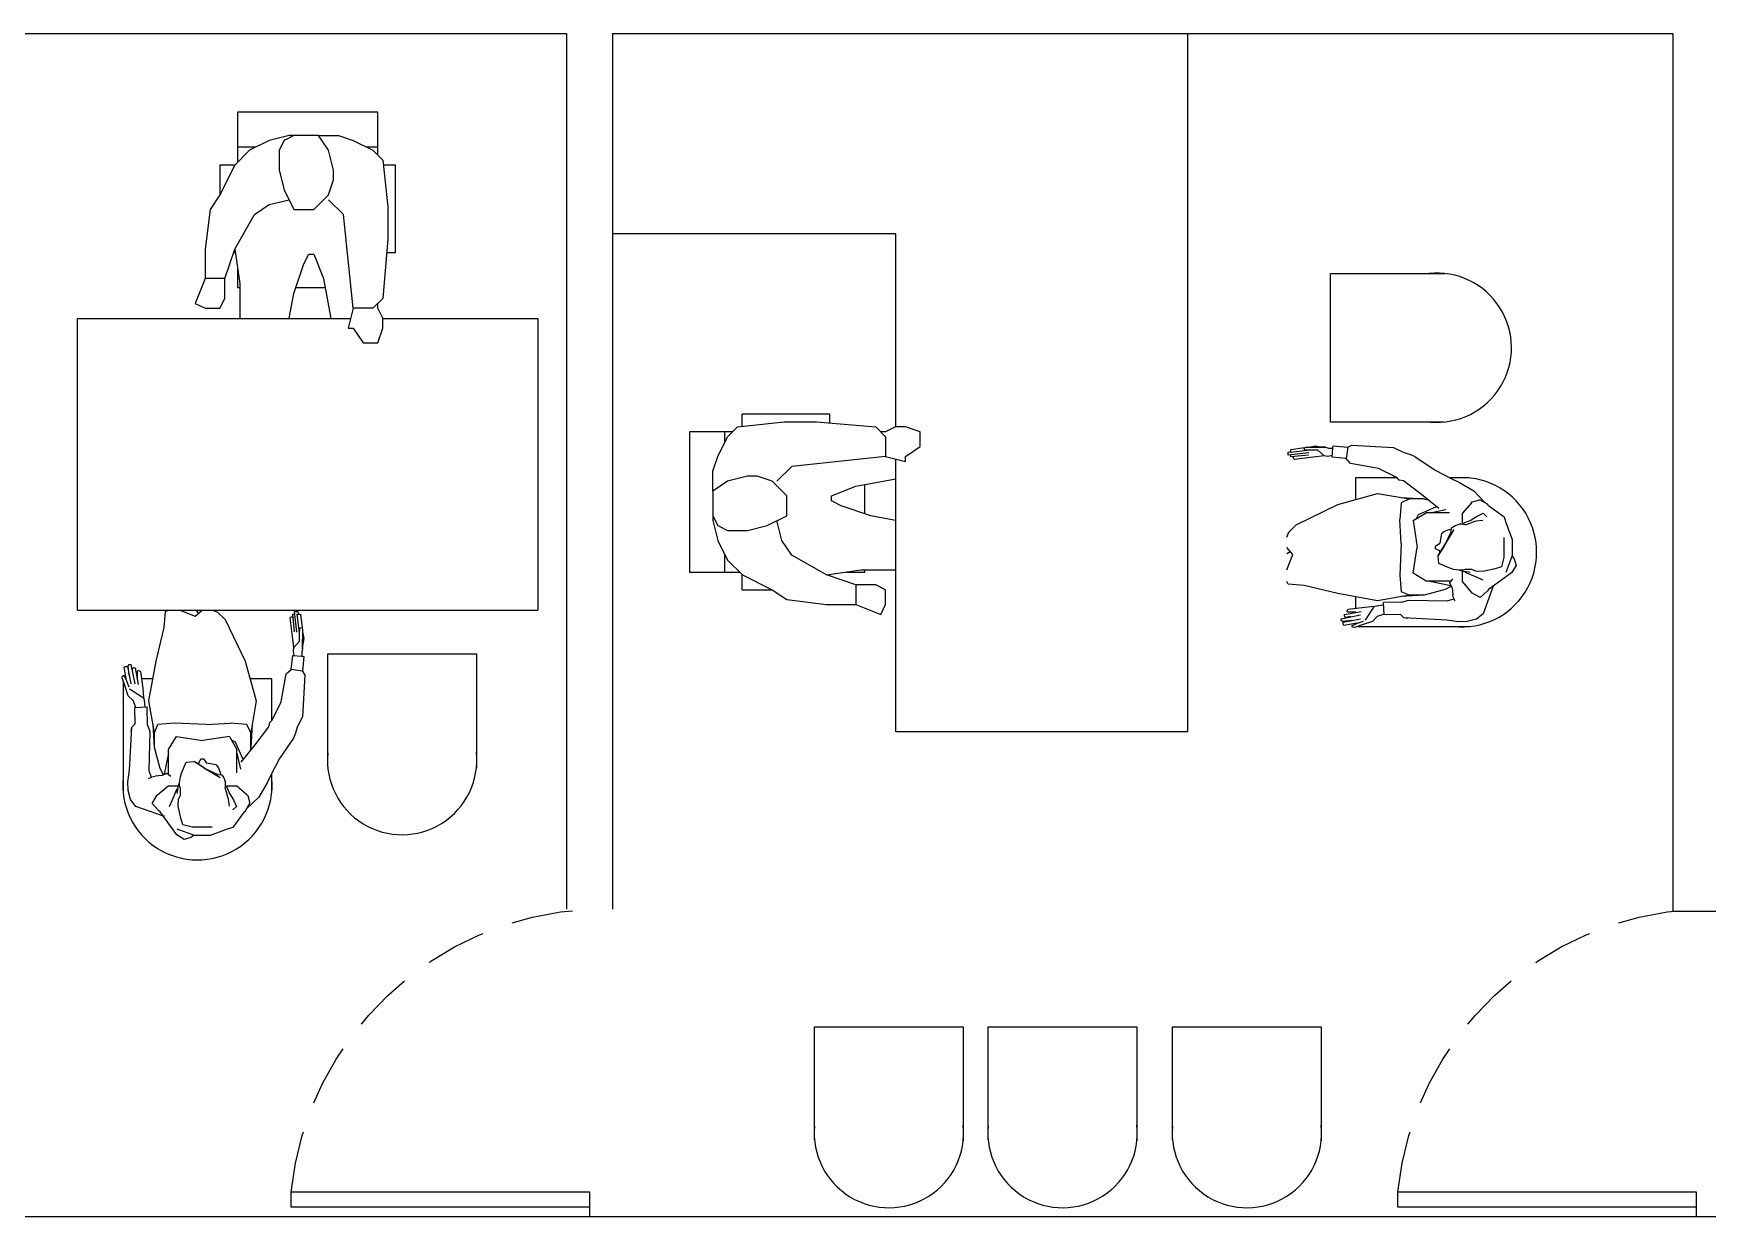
# Model space of a CAD drawing. Header units: millimetres. Extents: x -1615 to -538, y 177 to 397.
# Drawn here: x -1152.45 to -1147.01, y 326.65 to 330.5 of the extents above; entities that cross this region are included whole.
import ezdxf

# ---------------------------------------------------------------- set-up
doc = ezdxf.new("R2010")
doc.units = ezdxf.units.MM
doc.linetypes.add('OCULTA2', pattern=[0.3, 0.2, -0.1])
for name, color, linetype in [('MUEB', 251, 'Continuous'), ('MUROS', 1, 'Continuous'), ('VENT', 4, 'Continuous')]:
    doc.layers.add(name, color=color, linetype=linetype)

# ---------------------------------------------------------------- blocks, each defined once
blk = doc.blocks.new('A$C31F15ED4')
at = {"layer": 'VENT'}
blk.add_line((0, 0.03), (0, 0), dxfattribs=at)
blk.add_lwpolyline([(0, 0.03), (0.97, 0.03), (0.97, 0.08), (0, 0.08)], close=True, dxfattribs=at)
at = {"layer": 'VENT', "linetype": 'OCULTA2'}
blk.add_arc((-0.0506, -0.0247), 1.026, 5.8587, 87.1721, dxfattribs=at)

msp = doc.modelspace()

# ---------------------------------------------------------------- linework, layer by layer
at = {"layer": 'MUEB'}
for p, q in [((-1148.6985, 328.2238), (-1148.6985, 330.4969)), ((-1151.3329, 330.2407), (-1151.7897, 330.2407)), ((-1151.7897, 330.2407), (-1151.7897, 330.0775)), ((-1151.3329, 330.1006), (-1151.3329, 330.2407)), ((-1151.6862, 330.1488), (-1151.7505, 330.1166)), ((-1151.6219, 330.1648), (-1151.6862, 330.1488)), ((-1151.638, 330.1488), (-1151.6541, 330.1166)), ((-1151.606, 330.1648), (-1151.638, 330.1488)), ((-1151.5257, 330.1648), (-1151.6219, 330.1648)), ((-1151.4936, 330.1166), (-1151.5257, 330.1648)), ((-1151.5257, 330.1648), (-1151.4614, 330.1648)), ((-1151.4614, 330.1648), (-1151.4132, 330.1488)), ((-1151.4132, 330.1488), (-1151.3489, 330.1166)), ((-1151.7505, 330.1166), (-1151.7987, 330.0684)), ((-1151.7307, 330.1265), (-1151.7897, 330.1265)), ((-1151.6541, 330.1166), (-1151.6541, 330.0523)), ((-1151.4775, 330.0523), (-1151.4936, 330.1166)), ((-1151.3329, 330.1265), (-1151.3687, 330.1265)), ((-1151.3489, 330.1166), (-1151.3168, 330.0845)), ((-1151.3168, 330.0845), (-1151.3007, 329.9324)), ((-1151.7987, 330.0684), (-1151.8469, 329.972)), ((-1151.8468, 330.0694), (-1151.7977, 330.0694)), ((-1151.8468, 330.0694), (-1151.8468, 329.9723)), ((-1151.6541, 330.0523), (-1151.638, 329.9881)), ((-1151.4775, 330.0202), (-1151.4775, 330.0523)), ((-1151.3152, 330.0694), (-1151.2758, 330.0694)), ((-1151.2758, 329.784), (-1151.2758, 330.0694)), ((-1151.8469, 329.972), (-1151.8791, 329.9238)), ((-1151.638, 329.9881), (-1151.606, 329.9238)), ((-1151.5418, 329.9238), (-1151.4936, 329.972)), ((-1151.4936, 329.972), (-1151.4775, 330.0202)), ((-1151.8791, 329.9238), (-1151.8951, 329.7952)), ((-1151.7344, 329.9077), (-1151.6862, 329.9398)), ((-1151.6862, 329.9398), (-1151.6219, 329.9559)), ((-1151.606, 329.9238), (-1151.5418, 329.9238)), ((-1151.4453, 329.9077), (-1151.4936, 329.9559)), ((-1151.3007, 329.9324), (-1151.3007, 329.8274)), ((-1151.7987, 329.7952), (-1151.7344, 329.9077)), ((-1151.4132, 329.6025), (-1151.4453, 329.9077)), ((-1151.3007, 329.8274), (-1151.3168, 329.6347)), ((-1149.6485, 329.845), (-1150.5699, 329.845)), ((-1149.6485, 329.2167), (-1149.6485, 329.845)), ((-1151.8951, 329.7952), (-1151.8951, 329.699)), ((-1151.8309, 329.699), (-1151.7987, 329.7952)), ((-1151.8025, 329.784), (-1151.7971, 329.784)), ((-1151.7987, 329.7952), (-1151.7826, 329.6829)), ((-1151.5739, 329.747), (-1151.5578, 329.7791)), ((-1151.5578, 329.7791), (-1151.5418, 329.7791)), ((-1151.5418, 329.7791), (-1151.5096, 329.699)), ((-1151.3043, 329.784), (-1151.2758, 329.784)), ((-1151.8951, 329.699), (-1151.9273, 329.6186)), ((-1151.8309, 329.699), (-1151.8951, 329.699)), ((-1151.8309, 329.6347), (-1151.8309, 329.699)), ((-1151.7897, 329.7319), (-1151.7897, 329.6698)), ((-1151.606, 329.6508), (-1151.5739, 329.747)), ((-1151.5096, 329.699), (-1151.4861, 329.5698)), ((-1148.2343, 329.716), (-1147.8624, 329.716)), ((-1148.2343, 329.2324), (-1148.2343, 329.716)), ((-1151.7897, 329.6698), (-1151.7826, 329.6698)), ((-1151.7826, 329.6829), (-1151.7826, 329.5704)), ((-1151.6219, 329.5704), (-1151.606, 329.6508)), ((-1151.5997, 329.6698), (-1151.5043, 329.6698)), ((-1151.9273, 329.6186), (-1151.8951, 329.6025)), ((-1151.8951, 329.6025), (-1151.8469, 329.6025)), ((-1151.8469, 329.6025), (-1151.8309, 329.6347)), ((-1151.4132, 329.6025), (-1151.4293, 329.5383)), ((-1151.3489, 329.6025), (-1151.4132, 329.6025)), ((-1151.3168, 329.6347), (-1151.3489, 329.6025)), ((-1151.3329, 329.6025), (-1151.3329, 329.6186)), ((-1151.3168, 329.5704), (-1151.3329, 329.6025)), ((-1152.3098, 328.6198), (-1152.3098, 329.5698)), ((-1152.3098, 329.5698), (-1151.4214, 329.5698)), ((-1151.6222, 329.5698), (-1151.6219, 329.5704)), ((-1151.4293, 329.5383), (-1151.4132, 329.5383)), ((-1151.4132, 329.5383), (-1151.3811, 329.4901)), ((-1151.3329, 329.4901), (-1151.3168, 329.5383)), ((-1151.3168, 329.5383), (-1151.3168, 329.5704)), ((-1151.3168, 329.5698), (-1150.8128, 329.5698)), ((-1150.8128, 329.5698), (-1150.8128, 328.6198)), ((-1151.3811, 329.4901), (-1151.3329, 329.4901)), ((-1150.1953, 329.1846), (-1150.1632, 329.2167)), ((-1150.1632, 329.2167), (-1150.011, 329.2328)), ((-1150.1481, 329.2183), (-1150.1481, 329.2577)), ((-1149.8626, 329.2577), (-1150.1481, 329.2577)), ((-1150.011, 329.2328), (-1149.906, 329.2328)), ((-1149.906, 329.2328), (-1149.7134, 329.2167)), ((-1149.8626, 329.2292), (-1149.8626, 329.2577)), ((-1149.7134, 329.2167), (-1149.6812, 329.1846)), ((-1149.6491, 329.2167), (-1149.6812, 329.2007)), ((-1149.6169, 329.2167), (-1149.6491, 329.2167)), ((-1149.5687, 329.2007), (-1149.6169, 329.2167)), ((-1147.8662, 329.2324), (-1148.2343, 329.2324)), ((-1150.3194, 329.2006), (-1150.3194, 328.7439)), ((-1150.1793, 329.2006), (-1150.3194, 329.2006)), ((-1150.2274, 329.1203), (-1150.1953, 329.1846)), ((-1150.2052, 329.2006), (-1150.2052, 329.1648)), ((-1149.6812, 329.2007), (-1149.6973, 329.2007)), ((-1149.6812, 329.1846), (-1149.6812, 329.1203)), ((-1149.6169, 329.1203), (-1149.5687, 329.1525)), ((-1149.5687, 329.1525), (-1149.5687, 329.2007)), ((-1148.3057, 329.1505), (-1148.2843, 329.1548)), ((-1148.2843, 329.1548), (-1148.2601, 329.1505)), ((-1148.2259, 329.1476), (-1148.2254, 329.1552)), ((-1148.2254, 329.1552), (-1148.1774, 329.1505)), ((-1148.1774, 329.1505), (-1148.1646, 329.1576)), ((-1148.1646, 329.1576), (-1148.0287, 329.15)), ((-1150.2435, 329.0721), (-1150.2274, 329.1203)), ((-1149.6812, 329.1203), (-1149.9864, 329.0882)), ((-1149.6812, 329.1203), (-1149.6169, 329.1043)), ((-1149.6485, 328.2238), (-1149.6485, 329.1121)), ((-1149.6169, 329.1043), (-1149.6169, 329.1203)), ((-1148.3712, 329.1348), (-1148.3627, 329.1362)), ((-1148.3712, 329.1305), (-1148.3712, 329.1348)), ((-1148.3042, 329.132), (-1148.3712, 329.1248)), ((-1148.3712, 329.1248), (-1148.3712, 329.1305)), ((-1148.3627, 329.1434), (-1148.3185, 329.1491)), ((-1148.3627, 329.1391), (-1148.3627, 329.1434)), ((-1148.3014, 329.1405), (-1148.3627, 329.1334)), ((-1148.3627, 329.1334), (-1148.3627, 329.1391)), ((-1148.3627, 329.1248), (-1148.3627, 329.1263)), ((-1148.3627, 329.1191), (-1148.3627, 329.1248)), ((-1148.3057, 329.1248), (-1148.3627, 329.1191)), ((-1148.3541, 329.1134), (-1148.3541, 329.1191)), ((-1148.3513, 329.1106), (-1148.3541, 329.1134)), ((-1148.29, 329.1177), (-1148.3513, 329.1106)), ((-1148.3199, 329.1476), (-1148.3128, 329.1505)), ((-1148.3185, 329.1419), (-1148.3199, 329.1476)), ((-1148.3, 329.1405), (-1148.3185, 329.1419)), ((-1148.3128, 329.1505), (-1148.2814, 329.1505)), ((-1148.3014, 329.1405), (-1148.3014, 329.1405)), ((-1148.2757, 329.1405), (-1148.3, 329.1405)), ((-1148.2544, 329.122), (-1148.29, 329.1177)), ((-1148.2501, 329.1505), (-1148.2814, 329.1505)), ((-1148.28, 329.1505), (-1148.2501, 329.1505)), ((-1148.2757, 329.1405), (-1148.2544, 329.122)), ((-1148.243, 329.1206), (-1148.2544, 329.122)), ((-1148.2501, 329.1505), (-1148.2401, 329.1476)), ((-1148.2279, 329.1236), (-1148.243, 329.1206)), ((-1148.2401, 329.1476), (-1148.2259, 329.1476)), ((-1148.2283, 329.1185), (-1148.2259, 329.1476)), ((-1148.1831, 329.1134), (-1148.2283, 329.1185)), ((-1148.1774, 329.1505), (-1148.1831, 329.1134)), ((-1148.1689, 329.0978), (-1148.1831, 329.1134)), ((-1148.0777, 329.0807), (-1148.1689, 329.0978)), ((-1148.0287, 329.15), (-1147.9951, 329.1334)), ((-1147.9951, 329.1334), (-1147.9757, 329.1278)), ((-1147.9757, 329.1278), (-1147.9594, 329.1206)), ((-1147.9594, 329.1206), (-1147.8932, 329.0757)), ((-1150.2435, 329.0078), (-1150.2435, 329.0721)), ((-1150.131, 329.056), (-1150.1953, 329.04)), ((-1150.0989, 329.056), (-1150.131, 329.056)), ((-1150.0507, 329.04), (-1150.0989, 329.056)), ((-1149.9864, 329.0882), (-1150.0346, 329.04)), ((-1149.7776, 329.0239), (-1149.6485, 329.0474)), ((-1148.1524, 329.0506), (-1148.1524, 328.9797)), ((-1148.0165, 329.0506), (-1148.1524, 329.0506)), ((-1148.0179, 329.0522), (-1148.0777, 329.0807)), ((-1148.0107, 329.0436), (-1148.0179, 329.0522)), ((-1147.9965, 329.0408), (-1148.0107, 329.0436)), ((-1147.8932, 329.0757), (-1147.8412, 329.0489)), ((-1147.7844, 329.0506), (-1147.8444, 329.0506)), ((-1147.8412, 329.0489), (-1147.8144, 329.0356)), ((-1150.1953, 329.04), (-1150.2435, 329.0078)), ((-1150.2435, 329.0078), (-1150.2435, 328.9116)), ((-1150.0025, 328.9918), (-1150.0507, 329.04)), ((-1150.0025, 328.9275), (-1150.0025, 328.9918)), ((-1149.8578, 328.9918), (-1149.7776, 329.0239)), ((-1149.8578, 328.9757), (-1149.8578, 328.9918)), ((-1149.7485, 328.9338), (-1149.7485, 329.0292)), ((-1148.2102, 328.9638), (-1148.0806, 328.9995)), ((-1148.0806, 328.9995), (-1147.9765, 328.9824)), ((-1147.9381, 328.9966), (-1147.9965, 329.0408)), ((-1147.8815, 328.9509), (-1147.9381, 328.9966)), ((-1147.8144, 329.0356), (-1147.768, 329.0086)), ((-1147.768, 329.0086), (-1147.7308, 328.9694)), ((-1149.8257, 328.9596), (-1149.8578, 328.9757)), ((-1149.7294, 328.9275), (-1149.8257, 328.9596)), ((-1148.3456, 328.8983), (-1148.2102, 328.9638)), ((-1148.0036, 328.9695), (-1148.0079, 328.9154)), ((-1148.0036, 328.9866), (-1147.9295, 328.9824)), ((-1147.9765, 328.9824), (-1148.0036, 328.9695)), ((-1147.9295, 328.9824), (-1147.9765, 328.9824)), ((-1147.9651, 328.9125), (-1147.9224, 328.9368)), ((-1147.948, 328.9311), (-1147.9224, 328.9425)), ((-1147.9295, 328.9824), (-1147.916, 328.9788)), ((-1147.9224, 328.9425), (-1147.8894, 328.9573)), ((-1147.911, 328.9368), (-1147.9224, 328.9368)), ((-1147.911, 328.9368), (-1147.8583, 328.9482)), ((-1147.8854, 328.9368), (-1147.911, 328.9368)), ((-1147.8469, 328.9368), (-1147.8854, 328.9368)), ((-1147.7757, 328.9695), (-1147.8041, 328.9353)), ((-1147.8041, 328.904), (-1147.8041, 328.9353)), ((-1147.7757, 328.9695), (-1147.7728, 328.9724)), ((-1147.7728, 328.9724), (-1147.7483, 328.9787)), ((-1147.7586, 328.9254), (-1147.7372, 328.9353)), ((-1147.7229, 328.9653), (-1147.7483, 328.9787)), ((-1147.7258, 328.9239), (-1147.7372, 328.9353)), ((-1147.7201, 328.961), (-1147.7229, 328.9653)), ((-1147.7201, 328.961), (-1147.6688, 328.9239)), ((-1150.2435, 328.9275), (-1150.2274, 328.8955)), ((-1150.2435, 328.9116), (-1150.2274, 328.8473)), ((-1150.2274, 328.8955), (-1150.1953, 328.8794)), ((-1150.1953, 328.8794), (-1150.131, 328.8794)), ((-1150.131, 328.8794), (-1150.0667, 328.8955)), ((-1150.0667, 328.8955), (-1150.0025, 328.9275)), ((-1150.0185, 328.8473), (-1150.0346, 328.9116)), ((-1149.6491, 328.9116), (-1149.7294, 328.9275)), ((-1149.6485, 328.9113), (-1149.6491, 328.9116)), ((-1148.3698, 328.8741), (-1148.3456, 328.8983)), ((-1148.0036, 328.837), (-1148.0079, 328.9154)), ((-1147.9651, 328.9125), (-1147.9523, 328.8256)), ((-1147.9537, 328.9182), (-1147.948, 328.9311)), ((-1147.864, 328.8285), (-1147.8312, 328.8826)), ((-1147.8626, 328.8769), (-1147.8483, 328.8826)), ((-1147.8483, 328.8826), (-1147.8403, 328.8836)), ((-1147.8412, 328.8755), (-1147.8398, 328.8883)), ((-1147.8398, 328.8883), (-1147.8284, 328.8955)), ((-1147.8284, 328.8955), (-1147.8141, 328.8997)), ((-1147.8041, 328.8997), (-1147.8141, 328.8997)), ((-1147.8041, 328.8997), (-1147.7984, 328.9054)), ((-1147.7956, 328.8983), (-1147.8041, 328.8997)), ((-1147.7984, 328.9054), (-1147.7799, 328.9125)), ((-1147.7956, 328.8983), (-1147.7742, 328.9054)), ((-1147.7799, 328.9125), (-1147.7586, 328.9254)), ((-1147.7614, 328.9097), (-1147.7742, 328.9054)), ((-1147.7386, 328.9125), (-1147.7614, 328.9097)), ((-1147.6688, 328.9239), (-1147.6631, 328.9054)), ((-1147.6631, 328.9054), (-1147.6431, 328.8499)), ((-1150.2274, 328.8473), (-1150.1953, 328.783)), ((-1149.9864, 328.7991), (-1150.0185, 328.8473)), ((-1148.3757, 328.8575), (-1148.3698, 328.8741)), ((-1148.357, 328.8014), (-1148.3757, 328.8241)), ((-1148.0036, 328.837), (-1148.0079, 328.7345)), ((-1147.9651, 328.7402), (-1147.9523, 328.8256)), ((-1147.8925, 328.8285), (-1147.8782, 328.8385)), ((-1147.8925, 328.8199), (-1147.8925, 328.8285)), ((-1147.8839, 328.7986), (-1147.8583, 328.8385)), ((-1147.864, 328.8285), (-1147.8839, 328.7986)), ((-1147.8725, 328.8698), (-1147.8782, 328.8385)), ((-1147.8725, 328.8698), (-1147.8626, 328.8769)), ((-1147.864, 328.8285), (-1147.8583, 328.8385)), ((-1147.8583, 328.8385), (-1147.8412, 328.8755)), ((-1147.6702, 328.857), (-1147.6702, 328.7914)), ((-1147.6431, 328.8499), (-1147.6431, 328.7986)), ((-1150.2052, 328.8028), (-1150.2052, 328.7439)), ((-1150.1953, 328.783), (-1150.1471, 328.7348)), ((-1149.8739, 328.7348), (-1149.9864, 328.7991)), ((-1148.3757, 328.8048), (-1148.3649, 328.8111)), ((-1148.3757, 328.7511), (-1148.357, 328.8014)), ((-1147.8782, 328.8128), (-1147.8925, 328.8199)), ((-1147.8811, 328.7715), (-1147.8839, 328.7986)), ((-1147.8455, 328.7572), (-1147.8811, 328.7715)), ((-1147.8782, 328.8085), (-1147.8782, 328.8128)), ((-1147.8782, 328.8085), (-1147.8782, 328.8128)), ((-1147.8782, 328.8085), (-1147.8782, 328.8085)), ((-1147.6702, 328.7914), (-1147.6773, 328.7615)), ((-1147.6431, 328.7986), (-1147.6631, 328.743)), ((-1147.6431, 328.7957), (-1147.636, 328.7872)), ((-1147.636, 328.7872), (-1147.6303, 328.7658)), ((-1150.3194, 328.7439), (-1150.1561, 328.7439)), ((-1150.1481, 328.6868), (-1150.1481, 328.7358)), ((-1150.1471, 328.7348), (-1150.0507, 328.6866)), ((-1149.8739, 328.7348), (-1149.7616, 328.7509)), ((-1149.7776, 328.7027), (-1149.8739, 328.7348)), ((-1149.8626, 328.7311), (-1149.8626, 328.7364)), ((-1149.8106, 328.7439), (-1149.7485, 328.7439)), ((-1149.7616, 328.7509), (-1149.6491, 328.7509)), ((-1149.7485, 328.7439), (-1149.7485, 328.7509)), ((-1148.0079, 328.7345), (-1148.0036, 328.6803)), ((-1147.9224, 328.7145), (-1147.9651, 328.7402)), ((-1147.8341, 328.753), (-1147.8455, 328.7572)), ((-1147.8455, 328.7088), (-1147.8355, 328.7216)), ((-1147.8141, 328.7501), (-1147.8341, 328.753)), ((-1147.8041, 328.7501), (-1147.8141, 328.7501)), ((-1147.8027, 328.7459), (-1147.8141, 328.7501)), ((-1147.7956, 328.753), (-1147.8041, 328.7501)), ((-1147.8041, 328.7131), (-1147.8041, 328.7459)), ((-1147.7984, 328.7459), (-1147.8027, 328.7459)), ((-1147.7799, 328.743), (-1147.7984, 328.7459)), ((-1147.7742, 328.753), (-1147.7956, 328.753)), ((-1147.7586, 328.7273), (-1147.7956, 328.743)), ((-1147.7614, 328.7473), (-1147.7742, 328.753)), ((-1147.7386, 328.7459), (-1147.7614, 328.7473)), ((-1147.7372, 328.7174), (-1147.7586, 328.7273)), ((-1147.6987, 328.7544), (-1147.7386, 328.7459)), ((-1147.6688, 328.7245), (-1147.7201, 328.6874)), ((-1147.6773, 328.7615), (-1147.6987, 328.7544)), ((-1147.6446, 328.7416), (-1147.6688, 328.7245)), ((-1147.6303, 328.7658), (-1147.6446, 328.7416)), ((-1150.1481, 328.6868), (-1150.051, 328.6868)), ((-1150.0507, 328.6866), (-1150.0025, 328.6545)), ((-1149.7134, 328.7027), (-1149.7776, 328.7027)), ((-1149.7776, 328.7027), (-1149.7776, 328.6384)), ((-1149.6812, 328.6866), (-1149.7134, 328.7027)), ((-1149.6812, 328.6384), (-1149.6812, 328.6866)), ((-1148.3755, 328.7131), (-1148.3757, 328.713)), ((-1148.3712, 328.7045), (-1148.3757, 328.713)), ((-1148.3199, 328.7003), (-1148.3712, 328.7045)), ((-1148.2102, 328.6746), (-1148.3199, 328.7003)), ((-1148.0806, 328.6504), (-1148.2102, 328.6746)), ((-1148.1524, 328.6638), (-1148.1524, 328.6264)), ((-1147.9765, 328.6689), (-1148.0806, 328.6504)), ((-1147.9765, 328.6689), (-1148.0036, 328.6803)), ((-1147.9295, 328.6689), (-1148.0036, 328.6646)), ((-1147.9295, 328.6689), (-1147.9765, 328.6689)), ((-1147.8611, 328.6874), (-1147.9295, 328.6689)), ((-1147.911, 328.7145), (-1147.9224, 328.7145)), ((-1147.8854, 328.7145), (-1147.911, 328.7145)), ((-1147.911, 328.7145), (-1147.8426, 328.7003)), ((-1147.8412, 328.7145), (-1147.8854, 328.7145)), ((-1147.8406, 328.698), (-1147.8611, 328.6874)), ((-1147.8383, 328.6931), (-1147.8455, 328.7088)), ((-1147.8383, 328.6931), (-1147.8362, 328.6713)), ((-1147.8341, 328.6604), (-1147.8362, 328.6713)), ((-1147.7757, 328.6789), (-1147.8041, 328.7131)), ((-1147.7728, 328.676), (-1147.7757, 328.6789)), ((-1147.7472, 328.6618), (-1147.7728, 328.676)), ((-1147.7229, 328.6832), (-1147.7472, 328.6618)), ((-1147.7052, 328.6982), (-1147.7376, 328.6085)), ((-1147.7201, 328.6874), (-1147.7229, 328.6832)), ((-1147.7052, 328.701), (-1147.7052, 328.6982)), ((-1152.3098, 328.6198), (-1150.8128, 328.6198)), ((-1152.0283, 328.564), (-1152.024, 328.6153)), ((-1152.024, 328.6153), (-1152.0155, 328.6198)), ((-1152.0155, 328.6196), (-1152.0156, 328.6198)), ((-1151.9775, 328.6198), (-1151.9271, 328.601)), ((-1151.9271, 328.601), (-1151.9044, 328.6198)), ((-1151.9237, 328.6198), (-1151.9175, 328.609)), ((-1151.8711, 328.6198), (-1151.8545, 328.6139)), ((-1151.8545, 328.6139), (-1151.8303, 328.5896)), ((-1151.6094, 328.6067), (-1151.6037, 328.6067)), ((-1151.6037, 328.5497), (-1151.6094, 328.6067)), ((-1151.6037, 328.6153), (-1151.598, 328.6153)), ((-1151.5966, 328.5483), (-1151.6037, 328.6153)), ((-1151.6037, 328.6067), (-1151.6023, 328.6067)), ((-1151.598, 328.6153), (-1151.5938, 328.6153)), ((-1151.5952, 328.6067), (-1151.5895, 328.6067)), ((-1151.5881, 328.5455), (-1151.5952, 328.6067)), ((-1151.5938, 328.6153), (-1151.5923, 328.6067)), ((-1151.5895, 328.6067), (-1151.5852, 328.6067)), ((-1151.5852, 328.6067), (-1151.5795, 328.5626)), ((-1150.0025, 328.6545), (-1149.8739, 328.6384)), ((-1149.8739, 328.6384), (-1149.7776, 328.6384)), ((-1149.7776, 328.6384), (-1149.6973, 328.6063)), ((-1149.6973, 328.6063), (-1149.6812, 328.6384)), ((-1148.1888, 328.6062), (-1148.1347, 328.6162)), ((-1148.1888, 328.6005), (-1148.1888, 328.6062)), ((-1148.1803, 328.6162), (-1148.176, 328.6233)), ((-1148.176, 328.6133), (-1148.1803, 328.6162)), ((-1148.176, 328.6233), (-1148.1219, 328.6304)), ((-1148.1518, 328.6133), (-1148.176, 328.6133)), ((-1148.1524, 328.6133), (-1148.1524, 328.6129)), ((-1148.1219, 328.6304), (-1148.0905, 328.6333)), ((-1148.1204, 328.5877), (-1148.0905, 328.6333)), ((-1148.0905, 328.6333), (-1148.0848, 328.6347)), ((-1148.0848, 328.6347), (-1148.062, 328.6376)), ((-1148.0592, 328.6076), (-1148.082, 328.5991)), ((-1148.0022, 328.6461), (-1148.062, 328.6447)), ((-1148.0597, 328.6047), (-1148.062, 328.6447)), ((-1148.0065, 328.6062), (-1148.0597, 328.6047)), ((-1147.9951, 328.5948), (-1148.0065, 328.6062)), ((-1148.0022, 328.6461), (-1147.9808, 328.6532)), ((-1147.9808, 328.6532), (-1147.854, 328.6504)), ((-1147.854, 328.6504), (-1147.8326, 328.6575)), ((-1147.8286, 328.6491), (-1147.8341, 328.6604)), ((-1147.7376, 328.6085), (-1147.7594, 328.5907)), ((-1152.054, 328.4543), (-1152.0283, 328.564)), ((-1151.8303, 328.5896), (-1151.7647, 328.4543)), ((-1151.618, 328.5953), (-1151.6151, 328.5982)), ((-1151.6108, 328.5341), (-1151.618, 328.5953)), ((-1151.6151, 328.5982), (-1151.6094, 328.5982)), ((-1151.5881, 328.544), (-1151.5866, 328.5626)), ((-1151.5866, 328.5626), (-1151.5809, 328.564)), ((-1151.5809, 328.564), (-1151.5781, 328.5569)), ((-1151.5781, 328.5569), (-1151.5781, 328.5255)), ((-1148.1988, 328.592), (-1148.1361, 328.6048)), ((-1148.1988, 328.5863), (-1148.1988, 328.592)), ((-1148.1945, 328.5834), (-1148.1988, 328.5863)), ((-1148.1646, 328.5863), (-1148.1945, 328.5834)), ((-1148.1931, 328.5806), (-1148.1361, 328.592)), ((-1148.1931, 328.5749), (-1148.1931, 328.5806)), ((-1148.1903, 328.5706), (-1148.1931, 328.5749)), ((-1148.1475, 328.5777), (-1148.1903, 328.5706)), ((-1148.186, 328.5963), (-1148.1888, 328.6005)), ((-1148.1675, 328.5991), (-1148.186, 328.5963)), ((-1148.1646, 328.5692), (-1148.1461, 328.5777)), ((-1148.1618, 328.5649), (-1148.1646, 328.5692)), ((-1148.1561, 328.5635), (-1148.1618, 328.5649)), ((-1148.1276, 328.5735), (-1148.1561, 328.5635)), ((-1148.1524, 328.5769), (-1148.1524, 328.5748)), ((-1148.1461, 328.5777), (-1148.1261, 328.5849)), ((-1148.1461, 328.567), (-1147.7806, 328.567)), ((-1148.0976, 328.5834), (-1148.1276, 328.5735)), ((-1148.082, 328.5991), (-1148.0976, 328.5834)), ((-1147.8554, 328.5877), (-1147.9951, 328.5948)), ((-1147.9822, 328.5934), (-1147.9951, 328.5948)), ((-1147.8174, 328.5826), (-1147.8554, 328.5877)), ((-1147.7893, 328.5837), (-1147.8174, 328.5826)), ((-1147.7594, 328.5907), (-1147.7893, 328.5837)), ((-1151.6066, 328.4985), (-1151.6108, 328.5341)), ((-1151.608, 328.4871), (-1151.6066, 328.4985)), ((-1151.5881, 328.5198), (-1151.6066, 328.4985)), ((-1151.5881, 328.5455), (-1151.5881, 328.5455)), ((-1151.5881, 328.5198), (-1151.5881, 328.544)), ((-1151.5781, 328.5497), (-1151.5738, 328.5284)), ((-1151.5738, 328.5284), (-1151.5781, 328.5042)), ((-1151.5781, 328.4942), (-1151.5781, 328.5255)), ((-1151.5781, 328.5241), (-1151.5781, 328.4942)), ((-1152.1451, 328.4386), (-1152.1423, 328.4429)), ((-1152.1423, 328.4429), (-1152.1366, 328.4429)), ((-1152.1366, 328.4429), (-1152.1238, 328.3802)), ((-1152.0782, 328.3246), (-1152.054, 328.4543)), ((-1151.7647, 328.4543), (-1151.7291, 328.3246)), ((-1151.6151, 328.4272), (-1151.6101, 328.4724)), ((-1151.6101, 328.4724), (-1151.5809, 328.47)), ((-1151.605, 328.4719), (-1151.608, 328.4871)), ((-1151.5781, 328.4942), (-1151.5809, 328.4842)), ((-1151.5809, 328.4842), (-1151.5809, 328.47)), ((-1151.5809, 328.47), (-1151.5734, 328.4695)), ((-1151.5734, 328.4695), (-1151.5781, 328.4215)), ((-1151.4962, 328.1103), (-1151.4962, 328.4783)), ((-1151.4962, 328.4783), (-1151.0126, 328.4783)), ((-1151.0126, 328.4783), (-1151.0126, 328.1065)), ((-1152.1651, 328.4001), (-1152.1637, 328.4058)), ((-1152.1551, 328.3716), (-1152.1651, 328.4001)), ((-1152.1637, 328.4058), (-1152.1594, 328.4087)), ((-1152.1616, 328.3902), (-1152.1616, 328.0246)), ((-1152.1594, 328.4087), (-1152.1508, 328.3902)), ((-1152.158, 328.4343), (-1152.1537, 328.4372)), ((-1152.1508, 328.3916), (-1152.158, 328.4343)), ((-1152.1537, 328.4372), (-1152.148, 328.4372)), ((-1152.1516, 328.3965), (-1152.1537, 328.3965)), ((-1152.1508, 328.3902), (-1152.1437, 328.3702)), ((-1152.148, 328.4372), (-1152.1366, 328.3802)), ((-1152.1423, 328.4087), (-1152.1451, 328.4386)), ((-1152.1323, 328.4301), (-1152.128, 328.4329)), ((-1152.1295, 328.4115), (-1152.1323, 328.4301)), ((-1152.128, 328.4329), (-1152.1223, 328.4329)), ((-1152.1223, 328.4329), (-1152.1124, 328.3788)), ((-1152.1152, 328.3965), (-1152.1156, 328.3965)), ((-1152.1152, 328.4201), (-1152.1124, 328.4244)), ((-1152.1152, 328.3959), (-1152.1152, 328.4201)), ((-1152.1124, 328.4244), (-1152.1052, 328.4201)), ((-1152.1052, 328.4201), (-1152.0981, 328.3659)), ((-1152.0648, 328.3965), (-1152.1021, 328.3965)), ((-1151.678, 328.3965), (-1151.7488, 328.3965)), ((-1151.678, 328.2606), (-1151.678, 328.3965)), ((-1151.6479, 328.3218), (-1151.6308, 328.413)), ((-1151.6308, 328.413), (-1151.6151, 328.4272)), ((-1151.5781, 328.4215), (-1151.6151, 328.4272)), ((-1151.571, 328.4087), (-1151.5786, 328.2728)), ((-1151.5781, 328.4215), (-1151.571, 328.4087)), ((-1152.1451, 328.3417), (-1152.1551, 328.3716)), ((-1152.1295, 328.3261), (-1152.1451, 328.3417)), ((-1152.1409, 328.3645), (-1152.0953, 328.3346)), ((-1152.0981, 328.3659), (-1152.0953, 328.3346)), ((-1152.0953, 328.3346), (-1152.0938, 328.3289)), ((-1152.1209, 328.3033), (-1152.1295, 328.3261)), ((-1152.1238, 328.3038), (-1152.0839, 328.3061)), ((-1152.1223, 328.2505), (-1152.1238, 328.3038)), ((-1152.0938, 328.3289), (-1152.091, 328.3061)), ((-1152.0824, 328.2463), (-1152.0839, 328.3061)), ((-1152.0597, 328.2206), (-1152.0782, 328.3246)), ((-1151.7291, 328.3246), (-1151.7462, 328.2206)), ((-1151.6764, 328.2619), (-1151.6479, 328.3218)), ((-1152.1409, 328.0995), (-1152.1337, 328.2391)), ((-1152.1352, 328.2263), (-1152.1337, 328.2391)), ((-1152.1337, 328.2391), (-1152.1223, 328.2505)), ((-1152.0824, 328.2463), (-1152.0753, 328.2249)), ((-1152.0753, 328.2249), (-1152.0782, 328.0981)), ((-1152.0597, 328.1736), (-1152.0639, 328.2477)), ((-1152.0597, 328.2206), (-1152.0483, 328.2477)), ((-1151.9941, 328.252), (-1152.0483, 328.2477)), ((-1151.8915, 328.2477), (-1151.9941, 328.252)), ((-1151.8915, 328.2477), (-1151.8132, 328.252)), ((-1151.759, 328.2477), (-1151.8132, 328.252)), ((-1151.7462, 328.2206), (-1151.759, 328.2477)), ((-1151.7419, 328.2477), (-1151.7462, 328.1736)), ((-1151.732, 328.1822), (-1151.6878, 328.2406)), ((-1151.6878, 328.2406), (-1151.6849, 328.2548)), ((-1151.6849, 328.2548), (-1151.6764, 328.2619)), ((-1151.5952, 328.2391), (-1151.6007, 328.2198)), ((-1151.5786, 328.2728), (-1151.5952, 328.2391)), ((-1152.0597, 328.1736), (-1152.0597, 328.2206)), ((-1152.0411, 328.1052), (-1152.0597, 328.1736)), ((-1152.0141, 328.1665), (-1151.9884, 328.2092)), ((-1151.9884, 328.2092), (-1151.9029, 328.1964)), ((-1151.816, 328.2092), (-1151.9029, 328.1964)), ((-1151.816, 328.2092), (-1151.7918, 328.1665)), ((-1151.8103, 328.1978), (-1151.7975, 328.1921)), ((-1151.7975, 328.1921), (-1151.7861, 328.1665)), ((-1151.7776, 328.1256), (-1151.732, 328.1822)), ((-1151.7462, 328.1736), (-1151.7498, 328.1601)), ((-1151.7462, 328.1736), (-1151.7462, 328.2206)), ((-1151.608, 328.2035), (-1151.6529, 328.1373)), ((-1151.6007, 328.2198), (-1151.608, 328.2035)), ((-1148.6985, 328.2238), (-1149.6485, 328.2238)), ((-1152.0141, 328.1551), (-1152.0283, 328.0867)), ((-1152.0141, 328.1551), (-1152.0141, 328.1665)), ((-1152.0141, 328.1294), (-1152.0141, 328.1551)), ((-1152.0141, 328.0853), (-1152.0141, 328.1294)), ((-1151.9713, 328.0895), (-1151.9571, 328.1252)), ((-1151.9571, 328.1252), (-1151.93, 328.128)), ((-1151.93, 328.128), (-1151.8901, 328.1024)), ((-1151.9001, 328.1081), (-1151.93, 328.128)), ((-1151.92, 328.1223), (-1151.9157, 328.1223)), ((-1151.92, 328.1223), (-1151.9157, 328.1223)), ((-1151.92, 328.1223), (-1151.92, 328.1223)), ((-1151.9157, 328.1223), (-1151.9086, 328.1366)), ((-1151.9086, 328.1366), (-1151.9001, 328.1366)), ((-1151.9001, 328.1366), (-1151.8901, 328.1223)), ((-1151.8588, 328.1166), (-1151.8901, 328.1223)), ((-1151.8588, 328.1166), (-1151.8516, 328.1066)), ((-1151.7918, 328.1551), (-1151.7918, 328.1665)), ((-1151.7918, 328.1294), (-1151.7918, 328.1551)), ((-1151.7918, 328.1551), (-1151.7804, 328.1024)), ((-1151.7918, 328.091), (-1151.7918, 328.1294)), ((-1151.7861, 328.1665), (-1151.7713, 328.1334)), ((-1151.6529, 328.1373), (-1151.6796, 328.0853)), ((-1152.146, 328.0615), (-1152.1409, 328.0995)), ((-1152.1448, 328.0334), (-1152.146, 328.0615)), ((-1152.0795, 328.0727), (-1152.0682, 328.0781)), ((-1152.0782, 328.0981), (-1152.071, 328.0767)), ((-1152.0682, 328.0781), (-1152.0573, 328.0803)), ((-1152.0354, 328.0824), (-1152.0573, 328.0803)), ((-1152.0305, 328.0846), (-1152.0411, 328.1052)), ((-1152.0354, 328.0824), (-1152.0198, 328.0895)), ((-1152.0198, 328.0895), (-1152.0069, 328.0796)), ((-1151.9784, 328.0582), (-1151.9756, 328.0781)), ((-1151.9756, 328.0781), (-1151.9713, 328.0895)), ((-1151.9001, 328.1081), (-1151.8901, 328.1024)), ((-1151.9001, 328.1081), (-1151.8459, 328.0753)), ((-1151.8901, 328.1024), (-1151.8531, 328.0853)), ((-1151.8531, 328.0853), (-1151.8402, 328.0838)), ((-1151.8516, 328.1066), (-1151.8459, 328.0924)), ((-1151.8459, 328.0924), (-1151.845, 328.0844)), ((-1151.8402, 328.0838), (-1151.8331, 328.0724)), ((-1151.8331, 328.0724), (-1151.8288, 328.0582)), ((-1151.6796, 328.0853), (-1151.693, 328.0585)), ((-1151.678, 328.0284), (-1151.678, 328.0885)), ((-1152.1378, 328.0035), (-1152.1448, 328.0334)), ((-1152.0668, 327.9912), (-1152.0525, 328.0169)), ((-1152.0525, 328.0169), (-1152.0497, 328.0197)), ((-1152.0497, 328.0197), (-1152.0155, 328.0482)), ((-1152.0155, 328.0482), (-1151.9827, 328.0482)), ((-1152.0012, 328.0026), (-1151.9856, 328.0397)), ((-1151.9856, 328.024), (-1151.9827, 328.0425)), ((-1151.9827, 328.0468), (-1151.9784, 328.0582)), ((-1151.9827, 328.0425), (-1151.9827, 328.0468)), ((-1151.9813, 328.0055), (-1151.9756, 328.0183)), ((-1151.9784, 328.0482), (-1151.9784, 328.0582)), ((-1151.9756, 328.0397), (-1151.9784, 328.0482)), ((-1151.9756, 328.0183), (-1151.9756, 328.0397)), ((-1151.8303, 328.0397), (-1151.8288, 328.0482)), ((-1151.8303, 328.0397), (-1151.8231, 328.0183)), ((-1151.8288, 328.0482), (-1151.8288, 328.0582)), ((-1151.8288, 328.0482), (-1151.8231, 328.0425)), ((-1151.8246, 328.0482), (-1151.7932, 328.0482)), ((-1151.8231, 328.0425), (-1151.816, 328.024)), ((-1151.8189, 328.0055), (-1151.8231, 328.0183)), ((-1151.816, 328.024), (-1151.8032, 328.0026)), ((-1151.759, 328.0197), (-1151.7932, 328.0482)), ((-1151.72, 328.0121), (-1151.7591, 327.9749)), ((-1151.759, 328.0197), (-1151.7562, 328.0169)), ((-1151.7562, 328.0169), (-1151.7498, 327.9924)), ((-1151.693, 328.0585), (-1151.72, 328.0121)), ((-1152.12, 327.9817), (-1152.1378, 328.0035)), ((-1152.0304, 327.9493), (-1152.12, 327.9817)), ((-1152.0454, 327.967), (-1152.0668, 327.9912)), ((-1152.0411, 327.9642), (-1152.0454, 327.967)), ((-1152.0041, 327.9129), (-1152.0411, 327.9642)), ((-1152.0112, 327.9813), (-1152.0012, 328.0026)), ((-1151.9827, 327.9827), (-1151.9813, 328.0055)), ((-1151.9742, 327.9428), (-1151.9827, 327.9827)), ((-1151.816, 327.9827), (-1151.8189, 328.0055)), ((-1151.8046, 327.9699), (-1151.7932, 327.9813)), ((-1151.7676, 327.9642), (-1151.8046, 327.9129)), ((-1151.8032, 328.0026), (-1151.7932, 327.9813)), ((-1151.7676, 327.9642), (-1151.7633, 327.967)), ((-1151.7633, 327.967), (-1151.7498, 327.9924)), ((-1152.0275, 327.9493), (-1152.0304, 327.9493)), ((-1151.987, 327.8887), (-1152.0041, 327.9129)), ((-1151.93, 327.8872), (-1151.9856, 327.9072)), ((-1151.967, 327.9214), (-1151.9742, 327.9428)), ((-1151.9371, 327.9143), (-1151.967, 327.9214)), ((-1151.8716, 327.9143), (-1151.9371, 327.9143)), ((-1151.8231, 327.9072), (-1151.8787, 327.8872)), ((-1151.8046, 327.9129), (-1151.8231, 327.9072)), ((-1151.9628, 327.8744), (-1151.987, 327.8887)), ((-1151.9414, 327.8801), (-1151.9628, 327.8744)), ((-1151.9328, 327.8872), (-1151.9414, 327.8801)), ((-1151.8787, 327.8872), (-1151.93, 327.8872)), ((-1149.9125, 326.8965), (-1149.9125, 327.2646)), ((-1149.9125, 327.2646), (-1149.4289, 327.2646)), ((-1149.4289, 327.2646), (-1149.4289, 326.8928)), ((-1149.3475, 326.8965), (-1149.3475, 327.2646)), ((-1149.3475, 327.2646), (-1148.8639, 327.2646)), ((-1148.8639, 327.2646), (-1148.8639, 326.8928)), ((-1148.7478, 326.8965), (-1148.7478, 327.2646)), ((-1148.7478, 327.2646), (-1148.2642, 327.2646)), ((-1148.2642, 327.2646), (-1148.2642, 326.8928))]:
    msp.add_line(p, q, dxfattribs=at)
for centre, radius, start, end in [((-1151.5585, 331.3269), 1.6221, 261.8264, 261.8621), ((-1147.8882, 329.4744), 0.243, 264.8093, 96.0877), ((-1147.8063, 328.8086), 0.243, 263.9123, 95.1907), ((-1151.4056, 328.975), 1.6221, 351.8264, 351.8621), ((-1151.2542, 328.1323), 0.243, 174.8093, 6.0877), ((-1151.92, 328.0504), 0.243, 173.9123, 5.1907), ((-1149.6705, 326.9185), 0.243, 174.8093, 6.0877), ((-1149.1055, 326.9185), 0.243, 174.8093, 6.0877), ((-1148.5059, 326.9185), 0.243, 174.8093, 6.0877)]:
    msp.add_arc(centre, radius, start, end, dxfattribs=at)
at = {"layer": 'MUROS'}
for p, q in [((-1156.5699, 330.4969), (-1150.7199, 330.4969)), ((-1156.5699, 330.4969), (-1150.7199, 330.4969)), ((-1150.7199, 330.4969), (-1150.7199, 327.6469)), ((-1150.5699, 330.4969), (-1147.1199, 330.4969)), ((-1150.5699, 330.4969), (-1150.5699, 327.6469)), ((-1147.1199, 330.4969), (-1147.1199, 327.6404)), ((-1147.1199, 327.6404), (-1146.9699, 327.6404)), ((-1156.5699, 326.6469), (-1150.5699, 326.6469)), ((-1156.5699, 326.6469), (-1146.9699, 326.6469))]:
    msp.add_line(p, q, dxfattribs=at)

# ---------------------------------------------------------------- block references
at = {"xscale": -1}
for p in [(-1150.6449, 326.6469), (-1147.0449, 326.6469)]:
    msp.add_blockref('A$C31F15ED4', p, dxfattribs=at)

doc.saveas('drawing.dxf')
